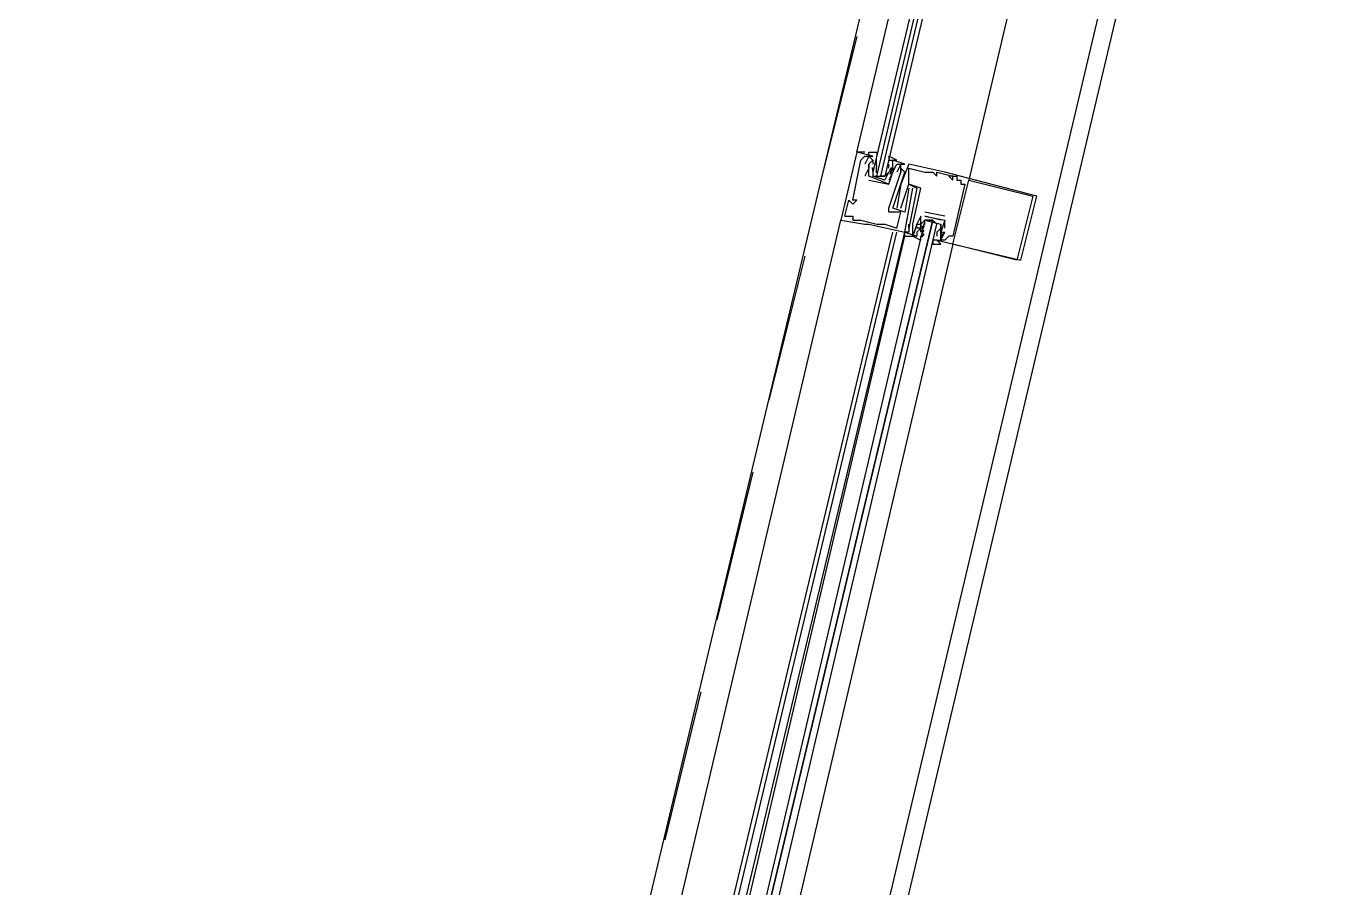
# Model space of a CAD drawing. Header units: feet. Extents: x -84 to 198, y -22 to 181.
# Drawn here: x 117.444 to 121.84, y 84.978 to 87.851 of the extents above; entities that cross this region are included whole.
import ezdxf

# ---------------------------------------------------------------- set-up
doc = ezdxf.new("R2010")
doc.units = ezdxf.units.FT
doc.layers.add('A-LINEA', color=7, linetype='CONTINUOUS')

msp = doc.modelspace()

# ---------------------------------------------------------------- linework, layer by layer
at = {"layer": 'A-LINEA'}
for p, q in [((121.84, 91.1111), (114.56, 60.2978)), ((120.92, 90.8044), (119.2667, 83.8711)), ((121.6667, 90.6311), (120.0267, 83.6978)), ((120.2133, 87.8178), (120.0933, 87.3378)), ((120.2667, 87.4178), (120.2133, 87.4311)), ((120.2133, 87.4311), (120.2133, 87.4311)), ((120.2267, 87.4044), (120.2267, 87.4044)), ((120.24, 87.4178), (120.24, 87.4178)), ((120.2533, 87.4178), (120.2533, 87.4178)), ((120.2667, 87.4178), (120.2667, 87.4178)), ((120.2667, 87.4044), (120.2667, 87.4044)), ((120.2667, 87.4044), (120.2667, 87.3911)), ((120.2792, 87.3893), (120.279, 87.4076)), ((120.3333, 87.4044), (120.3333, 87.4044)), ((120.24, 87.3911), (120.24, 87.3911)), ((120.2533, 87.3778), (120.24, 87.3511)), ((120.2533, 87.3911), (120.2533, 87.3911)), ((120.2533, 87.3911), (120.2533, 87.3911)), ((120.2533, 87.3911), (120.2533, 87.3911)), ((120.2533, 87.3778), (120.2533, 87.3778)), ((120.2533, 87.3778), (120.2533, 87.3778)), ((120.2665, 87.368), (120.2655, 87.3798)), ((120.2667, 87.3911), (120.2667, 87.3911)), ((120.2667, 87.3778), (120.2667, 87.3778)), ((120.2791, 87.3622), (120.2786, 87.3825)), ((120.2799, 87.3813), (120.2788, 87.3932)), ((120.3067, 87.3644), (120.3067, 87.3644)), ((120.32, 87.3911), (120.32, 87.3911)), ((120.32, 87.3778), (120.32, 87.3911)), ((120.32, 87.3778), (120.32, 87.3778)), ((120.3314, 87.375), (120.3217, 87.357)), ((120.3285, 87.38), (120.3223, 87.3699)), ((120.3285, 87.3667), (120.3223, 87.3565)), ((120.3333, 87.3778), (120.3333, 87.3778)), ((120.3333, 87.3644), (120.3333, 87.3644)), ((120.3333, 87.3644), (120.3333, 87.3644)), ((120.3436, 87.387), (120.3352, 87.3708)), ((120.3467, 87.3911), (120.3467, 87.3911)), ((120.3467, 87.3644), (120.3467, 87.3644)), ((120.36, 87.3911), (120.36, 87.3911)), ((120.36, 87.3911), (120.36, 87.3911)), ((120.36, 87.3778), (120.36, 87.3778)), ((120.36, 87.3644), (120.36, 87.3644)), ((120.36, 87.3644), (120.36, 87.3644)), ((120.3733, 87.3911), (120.3733, 87.3911)), ((120.3733, 87.3644), (120.3733, 87.3644)), ((120.3867, 87.3911), (120.3867, 87.3911)), ((120.3867, 87.3778), (120.3867, 87.3778)), ((120.44, 87.3644), (120.44, 87.3644)), ((120.4533, 87.3644), (120.4533, 87.3644)), ((120.4667, 87.3644), (120.4667, 87.3644)), ((120.48, 87.3644), (120.48, 87.3644)), ((120.5067, 87.3644), (120.5067, 87.3644)), ((120.24, 87.3511), (120.24, 87.3511)), ((120.2533, 87.3511), (120.2533, 87.3511)), ((120.2533, 87.3511), (120.2533, 87.3511)), ((120.2533, 87.3378), (120.32, 87.3244)), ((120.2533, 87.3378), (120.2533, 87.3378)), ((120.3067, 87.3378), (120.2667, 87.3511)), ((120.28, 87.3511), (120.2933, 87.3511)), ((120.3067, 87.3511), (120.3067, 87.3511)), ((120.32, 87.3378), (120.32, 87.3378)), ((120.32, 87.3378), (120.32, 87.3378)), ((120.32, 87.3244), (120.32, 87.3244)), ((120.32, 87.3244), (120.32, 87.3244)), ((120.36, 87.3244), (120.36, 87.3244)), ((120.3867, 87.3244), (120.3867, 87.3244)), ((120.3867, 87.3244), (120.3867, 87.3244)), ((120.48, 87.3511), (120.48, 87.3511)), ((120.52, 87.3511), (120.52, 87.3511)), ((120.5333, 87.3511), (120.5333, 87.3511)), ((120.5333, 87.3511), (120.5333, 87.3511)), ((120.5333, 87.3378), (120.5333, 87.3378)), ((120.5467, 87.3511), (120.5467, 87.3511)), ((120.5467, 87.3378), (120.5467, 87.3378)), ((120.56, 87.3378), (120.56, 87.3378)), ((120.56, 87.3244), (120.56, 87.3244)), ((120.5733, 87.3244), (120.5733, 87.3244)), ((120.5867, 87.3378), (120.5867, 87.3378)), ((120.1867, 87.2711), (120.1867, 87.2711)), ((120.2, 87.2711), (120.2, 87.2711)), ((120.2133, 87.2711), (120.2133, 87.2711)), ((120.3867, 87.3111), (120.3867, 87.3111)), ((120.4, 87.3111), (120.4, 87.3111)), ((120.4133, 87.3111), (120.4133, 87.3111)), ((120.4267, 87.3111), (120.4267, 87.3111)), ((120.8, 87.2844), (120.8, 87.2844)), ((120.8133, 87.2844), (120.8133, 87.2844)), ((120.2, 87.2578), (120.2, 87.2578)), ((120.32, 87.2444), (120.32, 87.2444)), ((120.32, 87.2311), (120.32, 87.2311)), ((120.3333, 87.2444), (120.3333, 87.2444)), ((120.3467, 87.2444), (120.3467, 87.2444)), ((120.36, 87.2444), (120.36, 87.2444)), ((120.36, 87.2311), (120.36, 87.2311)), ((120.3733, 87.2311), (120.3733, 87.2311)), ((120.5067, 87.2178), (120.44, 87.2311)), ((120.44, 87.2311), (120.44, 87.2311)), ((119.4667, 84.2578), (120.16, 87.2044)), ((120.16, 87.2044), (120.16, 87.2044)), ((120.1733, 87.2178), (120.1733, 87.2178)), ((120.2, 87.2178), (120.2, 87.2178)), ((120.2, 87.2044), (120.2, 87.2044)), ((120.2133, 87.2044), (120.2133, 87.2044)), ((120.2267, 87.2044), (120.2267, 87.2044)), ((120.24, 87.1911), (120.24, 87.1911)), ((120.2533, 87.1911), (120.2533, 87.1911)), ((120.28, 87.1911), (120.28, 87.1911)), ((120.2933, 87.1911), (120.2933, 87.1911)), ((120.3067, 87.1911), (120.3067, 87.1911)), ((120.3867, 87.1911), (120.3867, 87.1911)), ((120.3867, 87.1911), (120.3867, 87.1911)), ((120.4, 87.1911), (120.4, 87.1911)), ((120.4133, 87.1911), (120.4133, 87.1911)), ((120.4133, 87.1911), (120.4133, 87.1911)), ((120.4267, 87.2178), (120.4267, 87.2178)), ((120.4267, 87.2178), (120.4267, 87.2178)), ((120.4267, 87.1911), (120.4267, 87.1911)), ((120.4286, 87.1672), (120.4383, 87.1852)), ((120.4315, 87.1755), (120.4377, 87.1857)), ((120.44, 87.2178), (120.44, 87.2178)), ((120.44, 87.2178), (120.44, 87.2178)), ((120.4933, 87.2044), (120.44, 87.2178)), ((120.44, 87.1911), (120.44, 87.1911)), ((120.4533, 87.2044), (120.4667, 87.2044)), ((120.5067, 87.2178), (120.5067, 87.2178)), ((120.5067, 87.2044), (120.5067, 87.2044)), ((120.5067, 87.1778), (120.5067, 87.2044)), ((120.5067, 87.2044), (120.5067, 87.2044)), ((120.5067, 87.2044), (120.5067, 87.2044)), ((119.6267, 84.2178), (120.3333, 87.1644)), ((119.64, 84.2044), (120.3467, 87.1644)), ((119.6667, 84.2044), (120.3733, 87.1644)), ((119.68, 84.2044), (120.3733, 87.1511)), ((120.3467, 87.1778), (120.3467, 87.1778)), ((120.3733, 87.1511), (120.3733, 87.1644)), ((120.3733, 87.1644), (120.3733, 87.1644)), ((120.3733, 87.1644), (120.3733, 87.1644)), ((120.3733, 87.1511), (120.3733, 87.1644)), ((120.3733, 87.1511), (120.3733, 87.1644)), ((120.3867, 87.1778), (120.3867, 87.1778)), ((120.3867, 87.1778), (120.3867, 87.1778)), ((120.3867, 87.1644), (120.3867, 87.1644)), ((120.4, 87.1644), (120.4, 87.1644)), ((120.4, 87.1511), (120.4, 87.1511)), ((120.4133, 87.1778), (120.4133, 87.1778)), ((120.4133, 87.1511), (120.4133, 87.1511)), ((120.4267, 87.1778), (120.4267, 87.1778)), ((120.4267, 87.1778), (120.4267, 87.1778)), ((120.4267, 87.1644), (120.4267, 87.1778)), ((120.4267, 87.1644), (120.4267, 87.1644)), ((120.4297, 87.1552), (120.4381, 87.1714)), ((120.4315, 87.1489), (120.4377, 87.159)), ((120.44, 87.1778), (120.44, 87.1778)), ((120.48, 87.1778), (120.48, 87.1778)), ((120.48, 87.1644), (120.48, 87.1511)), ((120.48, 87.1644), (120.48, 87.1644)), ((120.48, 87.1511), (120.48, 87.1511)), ((120.48, 87.1378), (120.48, 87.1378)), ((120.4933, 87.1644), (120.4933, 87.1644)), ((120.4933, 87.1644), (120.4933, 87.1644)), ((120.4933, 87.1511), (120.4933, 87.1511)), ((120.4933, 87.1511), (120.4933, 87.1511)), ((120.4933, 87.1378), (120.4933, 87.1378)), ((120.4935, 87.1743), (120.4945, 87.1624)), ((120.4935, 87.1476), (120.4945, 87.1357)), ((120.4941, 87.1529), (120.4944, 87.1346)), ((120.4942, 87.1801), (120.4948, 87.1597)), ((120.5067, 87.1778), (120.5067, 87.1778)), ((120.5067, 87.1644), (120.5067, 87.1644)), ((120.5067, 87.1644), (120.5067, 87.1644)), ((120.5067, 87.1378), (120.5067, 87.1378)), ((120.52, 87.1511), (120.52, 87.1511)), ((120.5333, 87.1511), (120.5333, 87.1511)), ((120.5333, 87.1244), (119.84, 84.1644)), ((120.5333, 87.1244), (120.5333, 87.1244)), ((120.04, 87.0844), (119.92, 86.6044)), ((120.7467, 87.0711), (120.7467, 87.0711)), ((120.76, 87.0711), (120.76, 87.0711)), ((119.8667, 86.3644), (119.7467, 85.8711)), ((119.6933, 85.6311), (119.5733, 85.1378))]:
    msp.add_line(p, q, dxfattribs=at)
for points in [[(121.3867, 90.6978), (120.96, 88.9244), (120.5867, 87.3378)], [(120.24, 87.4311), (120.24, 87.4311), (120.2133, 87.4311), (120.5867, 89.0044)], [(120.6533, 88.9911), (120.2667, 87.3644), (120.2667, 87.3511), (120.28, 87.3511), (120.6667, 88.9911)], [(120.6933, 88.9778), (120.3067, 87.3511), (120.2933, 87.3511), (120.68, 88.9911)], [(120.2133, 87.4311), (120.16, 87.2044), (120.24, 87.1911), (120.2533, 87.1911), (120.3733, 87.1644), (120.4, 87.3111), (120.4, 87.3111)], [(120.1733, 87.2178), (120.1867, 87.2711), (120.2, 87.2578), (120.2133, 87.2711), (120.2, 87.2711), (120.2267, 87.4044), (120.24, 87.4178), (120.2533, 87.4178), (120.24, 87.3911)], [(120.24, 87.4311), (120.24, 87.4311), (120.2133, 87.4311)], [(120.24, 87.4311), (120.24, 87.4311), (120.2133, 87.4311)], [(120.2533, 87.3511), (120.2533, 87.3778), (120.2533, 87.3911), (120.2667, 87.4044), (120.2533, 87.4178), (120.2667, 87.4178), (120.2533, 87.4178), (120.2533, 87.4311), (120.28, 87.4311), (120.28, 87.4178)], [(120.32, 87.3244), (120.2533, 87.3511), (120.2533, 87.3911), (120.2533, 87.3778), (120.2533, 87.3911), (120.2667, 87.4044), (120.2667, 87.4044)], [(120.3067, 87.3378), (120.32, 87.3644), (120.3333, 87.3778), (120.3333, 87.3911), (120.3333, 87.4044), (120.3467, 87.4044), (120.32, 87.4178), (120.32, 87.4044), (120.3333, 87.4044)], [(120.3867, 87.3111), (120.3733, 87.2311), (120.3333, 87.2444), (120.3733, 87.3644), (120.36, 87.3778), (120.36, 87.3644), (120.36, 87.3911), (120.3733, 87.3911), (120.3333, 87.4044)], [(120.1733, 87.2178), (120.2, 87.2178), (120.2, 87.2044), (120.2133, 87.2044), (120.2267, 87.2044), (120.28, 87.1911), (120.2933, 87.1911), (120.3067, 87.1911), (120.3467, 87.1778), (120.36, 87.2311), (120.32, 87.2311), (120.32, 87.2444), (120.36, 87.3644), (120.36, 87.3644)], [(120.2667, 87.3778), (120.2667, 87.3511), (120.3067, 87.3511), (120.32, 87.3644)], [(120.32, 87.3244), (120.3333, 87.3644), (120.3333, 87.3644), (120.3467, 87.3911), (120.36, 87.3911), (120.3467, 87.3644)], [(120.3333, 87.3778), (120.3333, 87.3644), (120.32, 87.3378)], [(120.48, 87.1378), (120.76, 87.0711), (120.8133, 87.2844), (120.5067, 87.3644), (120.3867, 87.3911), (120.36, 87.3244), (120.3467, 87.2444)], [(120.4, 87.1911), (120.4267, 87.3111), (120.3867, 87.3244), (120.3867, 87.3778), (120.44, 87.3644), (120.4533, 87.3644), (120.4667, 87.3644), (120.48, 87.3511), (120.48, 87.3644), (120.5333, 87.3511), (120.52, 87.3511), (120.5333, 87.3378), (120.5333, 87.3511), (120.5467, 87.3511), (120.5467, 87.3378), (120.56, 87.3378), (120.56, 87.3244), (120.5733, 87.3244), (120.5333, 87.1511), (120.52, 87.1511), (120.5067, 87.1378), (120.4933, 87.1378), (120.5067, 87.1644), (120.5067, 87.1644)], [(120.36, 87.2444), (120.3867, 87.3244), (120.4133, 87.3111), (120.3867, 87.1778), (120.3867, 87.1911), (120.3867, 87.1778), (120.3867, 87.1644), (120.3733, 87.1644), (120.4133, 87.1511)], [(120.8, 87.2844), (120.7467, 87.0711), (120.5333, 87.1244), (120.5867, 87.3378), (120.8, 87.2844)], [(119.7733, 84.1778), (120.48, 87.1911), (120.4667, 87.2044), (119.7467, 84.1911), (120.4667, 87.2044), (120.4533, 87.2044), (120.44, 87.2044), (119.7333, 84.1911)], [(120.4267, 87.2178), (120.4133, 87.1911), (120.4133, 87.1911), (120.4, 87.1511), (120.4, 87.1644), (120.4, 87.1911)], [(120.44, 87.2044), (120.4267, 87.1911), (120.4267, 87.1778), (120.4133, 87.1644), (120.4133, 87.1511), (120.4, 87.1511), (120.4267, 87.1378), (120.4267, 87.1511)], [(120.4267, 87.1778), (120.4133, 87.1778), (120.4133, 87.1911), (120.4267, 87.1911), (120.4267, 87.1778), (120.4267, 87.2178)], [(120.4267, 87.1778), (120.44, 87.1911), (120.44, 87.2044), (120.4933, 87.1911), (120.4933, 87.1778), (120.48, 87.1644)], [(120.44, 87.2178), (120.5067, 87.2044), (120.4933, 87.1644)], [(120.48, 87.1378), (120.4667, 87.1378), (120.4667, 87.1244), (120.4933, 87.1244), (120.48, 87.1378), (120.4933, 87.1378), (120.4933, 87.1511), (120.4933, 87.1644), (120.4933, 87.1778), (120.4933, 87.1911)], [(120.3733, 87.1511), (120.4, 87.1511), (120.4, 87.1511)], [(120.3733, 87.1511), (120.4, 87.1511), (120.4, 87.1511)], [(120.3733, 87.1511), (120.4, 87.1511), (120.4, 87.1511)], [(120.4933, 87.1644), (120.5067, 87.1644), (120.4933, 87.1511), (120.4933, 87.1644), (120.4933, 87.1511)]]:
    msp.add_lwpolyline(points, dxfattribs=at)

doc.saveas('drawing.dxf')
